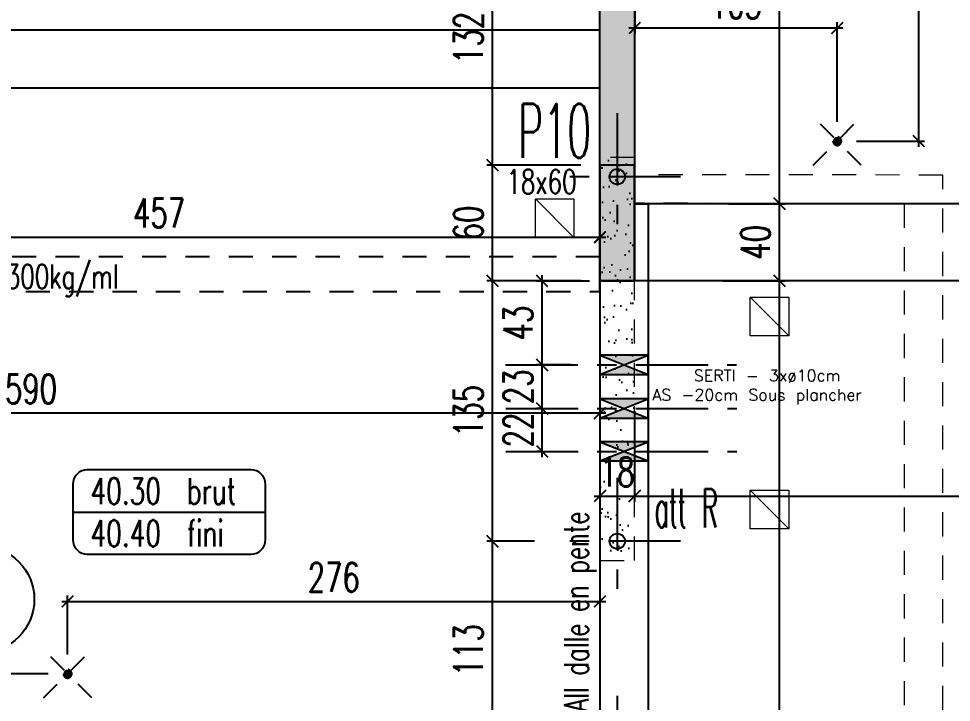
# Model space of a CAD drawing. Extents: x 308 to 787, y -199 to -146.
# Drawn here: x 393.874 to 398.713, y -173.727 to -170.182 of the extents above; entities that cross this region are included whole.
import ezdxf

# ---------------------------------------------------------------- set-up
doc = ezdxf.new("R2010")
doc.units = 0
doc.header["$LTSCALE"] = 0.5
doc.header["$MEASUREMENT"] = 0
for name, pattern in [('AXES2', [1.125, 0.75, -0.125, 0.125, -0.125]), ('CACHE', [0.375, 0.25, -0.125]), ('CONTINU', [0]), ('DISCONTINU2', [0.375, 0.25, -0.125])]:
    doc.linetypes.add(name, pattern=pattern)
doc.layers.get('0').update_dxf_attribs({"linetype": 'CONTINUOUS'})
doc.layers.get('DEFPOINTS').update_dxf_attribs({"linetype": 'CONTINUOUS'})
doc.layers.add('00 - RESERVATIONS SPEC Plombier', color=90, linetype='CONTINUOUS', lineweight=20)
for name, color, linetype in [('_ SERTI RESERVATION', 210, 'CACHE'), ('AXES', 6, 'AXES2'), ('COTATION', 7, 'CONTINUOUS'), ('ELFOATTR', 7, 'CONTINUOUS'), ('HABILLAGE', 7, 'CONTINUOUS'), ('MURS', 3, 'CONTINUOUS'), ('PLANCHER', 7, 'CONTINUOUS'), ('POCHAGE', 254, 'CONTINUOUS'), ('POTEAUX', 1, 'CONTINUOUS'), ('POUTRES', 2, 'CONTINUOUS'), ('RAID', 1, 'CONTINUOUS'), ('RDC', 7, 'DISCONTINU2'), ('REPERAGE', 4, 'CONTINUOUS'), ('REPERE-POT', 4, 'CONTINUOUS'), ('REPERE-RAID', 4, 'CONTINUOUS'), ('TPFI cloisonsSAAD', 4, 'CONTINUOUS')]:
    doc.layers.add(name, color=color, linetype=linetype)
doc.styles.add('ROMANS8', font='romans.shx', dxfattribs={"width": 0.7})
doc.styles.get("Standard").update_dxf_attribs({"font": 'txt.shx'})
doc.dimstyles.new('COT50 cm', dxfattribs={"dimtxt": 0.15, "dimasz": 0.06, "dimexe": 0.03, "dimexo": 0.1, "dimgap": 0.05, "dimtad": 1, "dimdec": 0, "dimlfac": 100, "dimzin": 0, "dimdsep": 46, "dimtxsty": 'ROMANS8', "dimblk1": 'OBLIQUE', "dimblk2": 'OBLIQUE', "dimsah": 1, "dimcen": 0.03, "dimdle": 0.03, "dimclrt": 1, "dimadec": 0, "dimazin": 0, "dimtfac": 1, "dimtdec": 0, "dimtmove": 0, "dimatfit": 3, "dimfxl": 0, "dimtolj": 1, "dimtzin": 0, "dimlwd": -1, "dimlwe": -1, "dimarcsym": 0})

# ---------------------------------------------------------------- blocks, each defined once
blk = doc.blocks.new('139')
at = {"layer": 'HABILLAGE', "color": 7}
blk.add_line((-0.6648, 0), (0.6648, 0), dxfattribs=at)
at = {"layer": 'HABILLAGE'}
blk.add_lwpolyline([(-0.5648, -0.291), (0.5648, -0.291, 0.414214), (0.6648, -0.191), (0.6648, 0.191, 0.414214), (0.5648, 0.291), (-0.5648, 0.291, 0.414214), (-0.6648, 0.191), (-0.6648, -0.191, 0.414214)], format="xyb", close=True, dxfattribs=at)
at = {"layer": 'HABILLAGE', "color": 1, "width": 0.7}
for s, p in [('brut', (0.1215, 0.054)), ('fini', (0.1215, -0.237))]:
    blk.add_text(s, height=0.18, dxfattribs=at).set_placement(p)
for tag, p in [('NIVBRUT', (-0.5425, 0.054)), ('NIVFINI', (-0.5425, -0.237))]:
    blk.add_attdef(tag, p, '', height=0.18, dxfattribs=at)
blk = doc.blocks.new('_Oblique')
at = {"layer": 'COTATION', "color": 0, "lineweight": -2}
blk.add_line((-0.5, -0.5), (0.5, 0.5), dxfattribs=at)
blk = doc.blocks.new('*D386')
at = {"layer": 'COTATION', "color": 0, "transparency": 16777216}
for p, q in [((396.3326, -174.0513), (396.3326, -172.8613)), ((396.5508, -172.8913), (396.3026, -172.8913)), ((396.5508, -174.0213), (396.3026, -174.0213))]:
    blk.add_line(p, q, dxfattribs=at)
at = {"layer": 'DEFPOINTS', "color": 0, "transparency": 16777216}
for p in [(396.3326, -172.8913), (396.6508, -172.8913), (396.6508, -174.0213)]:
    blk.add_point(p, dxfattribs=at)
at = {"layer": 'COTATION', "color": 0, "transparency": 16777216, "xscale": 0.06, "yscale": 0.06, "zscale": 0.06}
for p, rotation in [((396.3326, -172.8913), 90), ((396.3326, -174.0213), 270)]:
    blk.add_blockref('_Oblique', p, dxfattribs=dict(at, rotation=rotation))
at = {"layer": 'COTATION', "color": 1, "transparency": 16777216, "insert": (396.2076, -173.4563), "char_height": 0.15, "attachment_point": 5, "rotation": 90, "style": 'ROMANS8'}
blk.add_mtext('\\A1;113', dxfattribs=at)
blk = doc.blocks.new('*D387')
at = {"layer": 'COTATION', "color": 0, "transparency": 16777216}
for p, q in [((396.3326, -172.9213), (396.3326, -171.5113)), ((396.79, -171.5413), (396.3026, -171.5413)), ((396.5508, -172.8913), (396.3026, -172.8913))]:
    blk.add_line(p, q, dxfattribs=at)
at = {"layer": 'DEFPOINTS', "color": 0, "transparency": 16777216}
for p in [(396.3326, -171.5413), (396.89, -171.5413), (396.6508, -172.8913)]:
    blk.add_point(p, dxfattribs=at)
at = {"layer": 'COTATION', "color": 0, "transparency": 16777216, "xscale": 0.06, "yscale": 0.06, "zscale": 0.06}
for p, rotation in [((396.3326, -171.5413), 90), ((396.3326, -172.8913), 270)]:
    blk.add_blockref('_Oblique', p, dxfattribs=dict(at, rotation=rotation))
at = {"layer": 'COTATION', "color": 1, "transparency": 16777216, "insert": (396.2076, -172.2163), "char_height": 0.15, "attachment_point": 5, "rotation": 90, "style": 'ROMANS8'}
blk.add_mtext('\\A1;135', dxfattribs=at)
blk = doc.blocks.new('*D388')
at = {"layer": 'COTATION', "color": 0, "transparency": 16777216}
for p, q in [((396.7899, -170.9414), (396.3026, -170.9414)), ((396.3326, -171.5713), (396.3326, -170.9114)), ((396.79, -171.5413), (396.3026, -171.5413))]:
    blk.add_line(p, q, dxfattribs=at)
at = {"layer": 'DEFPOINTS', "color": 0, "transparency": 16777216}
for p in [(396.3326, -170.9414), (396.8899, -170.9414), (396.89, -171.5413)]:
    blk.add_point(p, dxfattribs=at)
at = {"layer": 'COTATION', "color": 0, "transparency": 16777216, "xscale": 0.06, "yscale": 0.06, "zscale": 0.06}
for p, rotation in [((396.3326, -170.9414), 90), ((396.3326, -171.5413), 270)]:
    blk.add_blockref('_Oblique', p, dxfattribs=dict(at, rotation=rotation))
at = {"layer": 'COTATION', "color": 1, "transparency": 16777216, "insert": (396.2076, -171.2414), "char_height": 0.15, "attachment_point": 5, "rotation": 90, "style": 'ROMANS8'}
blk.add_mtext('\\A1;60', dxfattribs=at)
blk = doc.blocks.new('*D389')
at = {"layer": 'COTATION', "color": 0, "transparency": 16777216}
for p, q in [((396.3326, -170.9714), (396.3326, -169.5913)), ((396.5508, -169.6213), (396.3026, -169.6213)), ((396.7899, -170.9414), (396.3026, -170.9414))]:
    blk.add_line(p, q, dxfattribs=at)
at = {"layer": 'DEFPOINTS', "color": 0, "transparency": 16777216}
for p in [(396.3326, -169.6213), (396.6508, -169.6213), (396.8899, -170.9414)]:
    blk.add_point(p, dxfattribs=at)
at = {"layer": 'COTATION', "color": 0, "transparency": 16777216, "xscale": 0.06, "yscale": 0.06, "zscale": 0.06}
for p, rotation in [((396.3326, -169.6213), 90), ((396.3326, -170.9414), 270)]:
    blk.add_blockref('_Oblique', p, dxfattribs=dict(at, rotation=rotation))
at = {"layer": 'COTATION', "color": 1, "transparency": 16777216, "insert": (396.2076, -170.2813), "char_height": 0.15, "attachment_point": 5, "rotation": 90, "style": 'ROMANS8'}
blk.add_mtext('\\A1;132', dxfattribs=at)
blk = doc.blocks.new('*D393')
at = {"layer": 'COTATION', "color": 0, "transparency": 16777216}
for p, q in [((397.8215, -176.7614), (397.8215, -171.5112)), ((397.5287, -171.5412), (397.8515, -171.5412)), ((397.1699, -176.7314), (397.8515, -176.7314))]:
    blk.add_line(p, q, dxfattribs=at)
at = {"layer": 'DEFPOINTS', "color": 0, "transparency": 16777216}
for p in [(397.4287, -171.5412), (397.8215, -171.5412), (397.0699, -176.7314)]:
    blk.add_point(p, dxfattribs=at)
at = {"layer": 'COTATION', "color": 0, "transparency": 16777216, "xscale": 0.06, "yscale": 0.06, "zscale": 0.06}
for p, rotation in [((397.8215, -171.5412), 90), ((397.8215, -176.7314), 270)]:
    blk.add_blockref('_Oblique', p, dxfattribs=dict(at, rotation=rotation))
at = {"layer": 'COTATION', "color": 1, "transparency": 16777216, "insert": (397.6965, -174.1363), "char_height": 0.15, "attachment_point": 5, "rotation": 90, "style": 'ROMANS8'}
blk.add_mtext('\\A1;519', dxfattribs=at)
blk = doc.blocks.new('*D394')
at = {"layer": 'COTATION', "color": 0, "transparency": 16777216}
for p, q in [((397.559, -171.1412), (397.8515, -171.1412)), ((397.8215, -171.5712), (397.8215, -171.1112)), ((397.5287, -171.5412), (397.8515, -171.5412))]:
    blk.add_line(p, q, dxfattribs=at)
at = {"layer": 'DEFPOINTS', "color": 0, "transparency": 16777216}
for p in [(397.459, -171.1412), (397.8215, -171.1412), (397.4287, -171.5412)]:
    blk.add_point(p, dxfattribs=at)
at = {"layer": 'COTATION', "color": 0, "transparency": 16777216, "xscale": 0.06, "yscale": 0.06, "zscale": 0.06}
for p, rotation in [((397.8215, -171.1412), 90), ((397.8215, -171.5412), 270)]:
    blk.add_blockref('_Oblique', p, dxfattribs=dict(at, rotation=rotation))
at = {"layer": 'COTATION', "color": 1, "transparency": 16777216, "insert": (397.6965, -171.3412), "char_height": 0.15, "attachment_point": 5, "rotation": 90, "style": 'ROMANS8'}
blk.add_mtext('\\A1;40', dxfattribs=at)
blk = doc.blocks.new('*D395')
at = {"layer": 'COTATION', "color": 0, "transparency": 16777216}
for p, q in [((397.8215, -171.1712), (397.8215, -165.0313)), ((397.8809, -165.0613), (397.7915, -165.0613)), ((397.559, -171.1412), (397.8515, -171.1412))]:
    blk.add_line(p, q, dxfattribs=at)
at = {"layer": 'DEFPOINTS', "color": 0, "transparency": 16777216}
for p in [(397.8215, -165.0613), (397.9809, -165.0613), (397.459, -171.1412)]:
    blk.add_point(p, dxfattribs=at)
at = {"layer": 'COTATION', "color": 0, "transparency": 16777216, "xscale": 0.06, "yscale": 0.06, "zscale": 0.06}
for p, rotation in [((397.8215, -165.0613), 90), ((397.8215, -171.1412), 270)]:
    blk.add_blockref('_Oblique', p, dxfattribs=dict(at, rotation=rotation))
at = {"layer": 'COTATION', "color": 1, "transparency": 16777216, "insert": (397.6965, -168.1013), "char_height": 0.15, "attachment_point": 5, "rotation": 90, "style": 'ROMANS8'}
blk.add_mtext('\\A1;608', dxfattribs=at)
blk = doc.blocks.new('*D527')
at = {"layer": 'COTATION', "color": 0, "transparency": 16777216}
for p, q in [((397.0697, -172.2168), (397.0697, -172.6868)), ((396.89, -172.4708), (396.89, -172.6868)), ((396.86, -172.6568), (397.0997, -172.6568))]:
    blk.add_line(p, q, dxfattribs=at)
at = {"layer": 'DEFPOINTS', "color": 0, "transparency": 16777216}
for p in [(397.0697, -172.1168), (396.89, -172.3708), (397.0697, -172.6568)]:
    blk.add_point(p, dxfattribs=at)
at = {"layer": 'COTATION', "color": 0, "transparency": 16777216, "xscale": 0.06, "yscale": 0.06, "zscale": 0.06, "rotation": 180}
blk.add_blockref('_Oblique', (396.89, -172.6568), dxfattribs=at)
at = {"layer": 'COTATION', "color": 0, "transparency": 16777216, "xscale": 0.06, "yscale": 0.06, "zscale": 0.06}
blk.add_blockref('_Oblique', (397.0697, -172.6568), dxfattribs=at)
at = {"layer": 'COTATION', "color": 1, "transparency": 16777216, "insert": (396.9798, -172.5318), "char_height": 0.15, "attachment_point": 5, "style": 'ROMANS8'}
blk.add_mtext('\\A1;18', dxfattribs=at)
blk = doc.blocks.new('*D528')
at = {"layer": 'COTATION', "color": 0, "transparency": 16777216}
for p, q in [((400.7886, -171.8241), (400.7886, -172.6868)), ((397.0697, -172.2168), (397.0697, -172.6868)), ((397.0397, -172.6568), (400.8186, -172.6568))]:
    blk.add_line(p, q, dxfattribs=at)
at = {"layer": 'DEFPOINTS', "color": 0, "transparency": 16777216}
for p in [(400.7886, -171.7241), (397.0697, -172.1168), (400.7886, -172.6568)]:
    blk.add_point(p, dxfattribs=at)
at = {"layer": 'COTATION', "color": 0, "transparency": 16777216, "xscale": 0.06, "yscale": 0.06, "zscale": 0.06, "rotation": 180}
blk.add_blockref('_Oblique', (397.0697, -172.6568), dxfattribs=at)
at = {"layer": 'COTATION', "color": 0, "transparency": 16777216, "xscale": 0.06, "yscale": 0.06, "zscale": 0.06}
blk.add_blockref('_Oblique', (400.7886, -172.6568), dxfattribs=at)
at = {"layer": 'COTATION', "color": 1, "transparency": 16777216, "insert": (398.9291, -172.5318), "char_height": 0.15, "attachment_point": 5, "style": 'ROMANS8'}
blk.add_mtext('\\A1;372', dxfattribs=at)
blk = doc.blocks.new('*D537')
at = {"layer": 'COTATION', "color": 0, "transparency": 16777216}
for p, q in [((390.9866, -171.2755), (390.9866, -172.2566)), ((396.89, -172.0406), (396.89, -172.2566)), ((396.92, -172.2266), (390.9566, -172.2266))]:
    blk.add_line(p, q, dxfattribs=at)
at = {"layer": 'DEFPOINTS', "color": 0, "transparency": 16777216}
for p in [(390.9866, -171.1755), (396.89, -171.9406), (390.9866, -172.2266)]:
    blk.add_point(p, dxfattribs=at)
at = {"layer": 'COTATION', "color": 0, "transparency": 16777216, "xscale": 0.06, "yscale": 0.06, "zscale": 0.06, "rotation": 180}
blk.add_blockref('_Oblique', (390.9866, -172.2266), dxfattribs=at)
at = {"layer": 'COTATION', "color": 0, "transparency": 16777216, "xscale": 0.06, "yscale": 0.06, "zscale": 0.06}
blk.add_blockref('_Oblique', (396.89, -172.2266), dxfattribs=at)
at = {"layer": 'COTATION', "color": 1, "transparency": 16777216, "insert": (393.9383, -172.1016), "char_height": 0.15, "attachment_point": 5, "style": 'ROMANS8'}
blk.add_mtext('\\A1;590', dxfattribs=at)
blk = doc.blocks.new('A$C6B096A38')
at = {"layer": 'POCHAGE'}
h = blk.add_hatch(dxfattribs=at)
h.set_pattern_fill('AR-SAND', color=0, scale=0.07)
h.set_pattern_definition([(37.5, (-513.79323, 160.44126), (-0.004409535, 0.134877664), [0, -0.1064, 0, -0.119, 0, -0.11375]), (7.5, (-513.79323, 160.44126), (0.12388437, 0.197550225), [0, -0.0574, 0, -0.0959, 0, -0.03675]), (327.5, (-513.87933, 160.44126), (0.21798993, 0.000396134), [0, -0.035, 0, -0.126, 0, -0.1645]), (317.5, (-513.87933, 160.44126), (0.21042886, 0.06143729), [0, -0.0175, 0, -0.0826, 0, -0.0945])])
h.paths.add_polyline_path([(50.9738, -10.46), (50.7938, -10.46), (50.7938, -12.55), (50.9738, -12.55)])
at = {"layer": 'AXES', "color": 1}
for p, q in [((50.8838, -10.2311), (50.8838, -10.8889)), ((51.2127, -10.56), (50.5549, -10.56)), ((50.8838, -12.1211), (50.8838, -12.7789)), ((51.2127, -12.45), (50.5549, -12.45)), ((50.8838, -13.2511), (50.8838, -13.9089))]:
    blk.add_line(p, q, dxfattribs=at)
at = {"layer": 'RAID'}
for centre in [(50.8838, -10.56), (50.8838, -12.45)]:
    blk.add_circle(centre, 0.04, dxfattribs=at)
at = {"layer": 'RDC', "linetype": 'CACHE', "lineweight": 15}
blk.add_lwpolyline([(50.7938, -10.46), (50.7938, -12.55), (50.9738, -12.55), (50.9738, -10.46)], close=True, dxfattribs=at)
blk = doc.blocks.new('Ldouille')
h = blk.add_hatch(color=256)
h.dxf.hatch_style = 1
h.paths.add_polyline_path([(8.8, 0, 1), (-8.8, 0, 1)])
for p, q in [((-50, 50), (50, -50)), ((50, 50), (-50, -50))]:
    blk.add_line(p, q)
blk.add_circle((0, 0), 8.82)
at = {"layer": 'ELFOATTR', "flags": 11}
for tag, p in [('LUM', (45.3, -4.4, 0)), ('NOM', (45.3, -21.2, 0))]:
    blk.add_attdef(tag, p, '', height=10, dxfattribs=at)
blk = doc.blocks.new('_ArchTick')
at = {"color": 0, "linetype": 'ByBlock', "const_width": 0.15}
blk.add_lwpolyline([(-0.5, -0.5), (0.5, 0.5)], dxfattribs=at)
blk = doc.blocks.new('*D1114')
at = {"layer": '_ SERTI RESERVATION', "color": 0, "linetype": 'CONTINU', "transparency": 16777216}
for p, q in [((392.3156, -170.9984), (392.3156, -171.3447)), ((396.89, -170.9984), (396.89, -171.3447)), ((392.2856, -171.3147), (396.92, -171.3147))]:
    blk.add_line(p, q, dxfattribs=at)
at = {"layer": 'DEFPOINTS', "color": 0, "linetype": 'CONTINU', "transparency": 16777216}
for p in [(392.3156, -170.8984), (396.89, -170.8984), (396.89, -171.3147)]:
    blk.add_point(p, dxfattribs=at)
at = {"layer": '_ SERTI RESERVATION', "color": 0, "linetype": 'CONTINU', "transparency": 16777216, "xscale": 0.06, "yscale": 0.06, "zscale": 0.06, "rotation": 180}
blk.add_blockref('_ArchTick', (392.3156, -171.3147), dxfattribs=at)
at = {"layer": '_ SERTI RESERVATION', "color": 0, "linetype": 'CONTINU', "transparency": 16777216, "xscale": 0.06, "yscale": 0.06, "zscale": 0.06}
blk.add_blockref('_ArchTick', (396.89, -171.3147), dxfattribs=at)
at = {"layer": '_ SERTI RESERVATION', "linetype": 'CONTINU', "transparency": 16777216, "insert": (394.6028, -171.1897), "char_height": 0.15, "attachment_point": 5, "style": 'ROMANS8'}
blk.add_mtext('\\A1;457', dxfattribs=at)
blk = doc.blocks.new('*D1116')
at = {"layer": '_ SERTI RESERVATION', "color": 0, "linetype": 'CONTINU', "transparency": 16777216}
for p, q in [((398.2207, -165.0413), (398.5735, -165.0413)), ((398.5435, -170.8465), (398.5435, -165.0113)), ((398.2207, -170.8165), (398.5735, -170.8165))]:
    blk.add_line(p, q, dxfattribs=at)
at = {"layer": 'DEFPOINTS', "color": 0, "linetype": 'CONTINU', "transparency": 16777216}
for p in [(398.1207, -165.0413), (398.5435, -165.0413), (398.1207, -170.8165)]:
    blk.add_point(p, dxfattribs=at)
at = {"layer": '_ SERTI RESERVATION', "color": 0, "linetype": 'CONTINU', "transparency": 16777216, "xscale": 0.06, "yscale": 0.06, "zscale": 0.06}
for p, rotation in [((398.5435, -165.0413), 90), ((398.5435, -170.8165), 270)]:
    blk.add_blockref('_ArchTick', p, dxfattribs=dict(at, rotation=rotation))
at = {"layer": '_ SERTI RESERVATION', "linetype": 'CONTINU', "transparency": 16777216, "insert": (398.4185, -167.9289), "char_height": 0.15, "attachment_point": 5, "rotation": 90, "style": 'ROMANS8'}
blk.add_mtext('\\A1;578', dxfattribs=at)
blk = doc.blocks.new('*D1117')
at = {"layer": '_ SERTI RESERVATION', "color": 0, "linetype": 'CONTINU', "transparency": 16777216}
for p, q in [((397.07, -169.9109), (397.07, -170.2605)), ((398.1207, -170.7165), (398.1207, -170.2005)), ((398.1507, -170.2305), (397.04, -170.2305))]:
    blk.add_line(p, q, dxfattribs=at)
at = {"layer": 'DEFPOINTS', "color": 0, "linetype": 'CONTINU', "transparency": 16777216}
for p in [(397.07, -169.8109), (397.07, -170.2305), (398.1207, -170.8165)]:
    blk.add_point(p, dxfattribs=at)
at = {"layer": '_ SERTI RESERVATION', "color": 0, "linetype": 'CONTINU', "transparency": 16777216, "xscale": 0.06, "yscale": 0.06, "zscale": 0.06, "rotation": 180}
blk.add_blockref('_ArchTick', (397.07, -170.2305), dxfattribs=at)
at = {"layer": '_ SERTI RESERVATION', "color": 0, "linetype": 'CONTINU', "transparency": 16777216, "xscale": 0.06, "yscale": 0.06, "zscale": 0.06}
blk.add_blockref('_ArchTick', (398.1207, -170.2305), dxfattribs=at)
at = {"layer": '_ SERTI RESERVATION', "linetype": 'CONTINU', "transparency": 16777216, "insert": (397.5953, -170.1055), "char_height": 0.15, "attachment_point": 5, "style": 'ROMANS8'}
blk.add_mtext('\\A1;105', dxfattribs=at)
blk = doc.blocks.new('*D1123')
at = {"layer": '_ SERTI RESERVATION', "color": 0, "linetype": 'CONTINU', "transparency": 16777216}
for p, q in [((396.89, -173.0825), (396.89, -173.2335)), ((394.1279, -173.4787), (394.1279, -173.1735)), ((394.0979, -173.2035), (396.92, -173.2035))]:
    blk.add_line(p, q, dxfattribs=at)
at = {"layer": 'DEFPOINTS', "color": 0, "linetype": 'CONTINU', "transparency": 16777216}
for p in [(396.89, -172.9825), (396.89, -173.2035), (394.1279, -173.5787)]:
    blk.add_point(p, dxfattribs=at)
at = {"layer": '_ SERTI RESERVATION', "color": 0, "linetype": 'CONTINU', "transparency": 16777216, "xscale": 0.06, "yscale": 0.06, "zscale": 0.06, "rotation": 180}
blk.add_blockref('_ArchTick', (394.1279, -173.2035), dxfattribs=at)
at = {"layer": '_ SERTI RESERVATION', "color": 0, "linetype": 'CONTINU', "transparency": 16777216, "xscale": 0.06, "yscale": 0.06, "zscale": 0.06}
blk.add_blockref('_ArchTick', (396.89, -173.2035), dxfattribs=at)
at = {"layer": '_ SERTI RESERVATION', "linetype": 'CONTINU', "transparency": 16777216, "insert": (395.509, -173.0785), "char_height": 0.15, "attachment_point": 5, "style": 'ROMANS8'}
blk.add_mtext('\\A1;276', dxfattribs=at)
blk = doc.blocks.new('*D1124')
at = {"layer": '_ SERTI RESERVATION', "color": 0, "linetype": 'CONTINU', "transparency": 16777216}
for p, q in [((393.4143, -173.5487), (393.4143, -179.4263)), ((394.0279, -173.5787), (393.3843, -173.5787)), ((393.3209, -179.3963), (393.4443, -179.3963))]:
    blk.add_line(p, q, dxfattribs=at)
at = {"layer": 'DEFPOINTS', "color": 0, "linetype": 'CONTINU', "transparency": 16777216}
for p in [(394.1279, -173.5787), (393.2209, -179.3963), (393.4143, -179.3963)]:
    blk.add_point(p, dxfattribs=at)
at = {"layer": '_ SERTI RESERVATION', "color": 0, "linetype": 'CONTINU', "transparency": 16777216, "xscale": 0.06, "yscale": 0.06, "zscale": 0.06}
for p, rotation in [((393.4143, -173.5787), 90), ((393.4143, -179.3963), 270)]:
    blk.add_blockref('_ArchTick', p, dxfattribs=dict(at, rotation=rotation))
at = {"layer": '_ SERTI RESERVATION', "linetype": 'CONTINU', "transparency": 16777216, "insert": (393.2893, -175.8263), "char_height": 0.15, "attachment_point": 5, "rotation": 90, "style": 'ROMANS8'}
blk.add_mtext('\\A1;582', dxfattribs=at)
blk = doc.blocks.new('*D1217')
at = {"layer": 'COTATION', "color": 0, "transparency": 16777216}
for p, q in [((396.5903, -172.2037), (396.5603, -172.2037)), ((396.5903, -172.4553), (396.5903, -172.1737)), ((396.5903, -172.4253), (396.5603, -172.4253))]:
    blk.add_line(p, q, dxfattribs=at)
at = {"layer": 'DEFPOINTS', "color": 0, "transparency": 16777216}
for p in [(396.5903, -172.2037), (396.6488, -172.2037), (396.6488, -172.4253)]:
    blk.add_point(p, dxfattribs=at)
at = {"layer": 'COTATION', "color": 0, "transparency": 16777216, "xscale": 0.06, "yscale": 0.06, "zscale": 0.06}
for p, rotation in [((396.5903, -172.2037), 90), ((396.5903, -172.4253), 270)]:
    blk.add_blockref('_Oblique', p, dxfattribs=dict(at, rotation=rotation))
at = {"layer": 'COTATION', "color": 1, "transparency": 16777216, "insert": (396.4653, -172.3145), "char_height": 0.15, "attachment_point": 5, "rotation": 90, "style": 'ROMANS8'}
blk.add_mtext('\\A1;22', dxfattribs=at)
blk = doc.blocks.new('*D1218')
at = {"layer": 'COTATION', "color": 0, "transparency": 16777216}
for p, q in [((396.5903, -172.2337), (396.5903, -171.9473)), ((396.74, -171.9773), (396.5603, -171.9773)), ((396.5903, -172.2037), (396.5603, -172.2037))]:
    blk.add_line(p, q, dxfattribs=at)
at = {"layer": 'DEFPOINTS', "color": 0, "transparency": 16777216}
for p in [(396.5903, -171.9773), (396.84, -171.9773), (396.6488, -172.2037)]:
    blk.add_point(p, dxfattribs=at)
at = {"layer": 'COTATION', "color": 0, "transparency": 16777216, "xscale": 0.06, "yscale": 0.06, "zscale": 0.06}
for p, rotation in [((396.5903, -171.9773), 90), ((396.5903, -172.2037), 270)]:
    blk.add_blockref('_Oblique', p, dxfattribs=dict(at, rotation=rotation))
at = {"layer": 'COTATION', "color": 1, "transparency": 16777216, "insert": (396.4653, -172.0905), "char_height": 0.15, "attachment_point": 5, "rotation": 90, "style": 'ROMANS8'}
blk.add_mtext('\\A1;23', dxfattribs=at)
blk = doc.blocks.new('*D1219')
at = {"layer": 'COTATION', "color": 0, "transparency": 16777216}
for p, q in [((396.5903, -172.0073), (396.5903, -171.5125)), ((396.8348, -171.5425), (396.5603, -171.5425)), ((396.74, -171.9773), (396.5603, -171.9773))]:
    blk.add_line(p, q, dxfattribs=at)
at = {"layer": 'DEFPOINTS', "color": 0, "transparency": 16777216}
for p in [(396.5903, -171.5425), (396.9348, -171.5425), (396.84, -171.9773)]:
    blk.add_point(p, dxfattribs=at)
at = {"layer": 'COTATION', "color": 0, "transparency": 16777216, "xscale": 0.06, "yscale": 0.06, "zscale": 0.06}
for p, rotation in [((396.5903, -171.5425), 90), ((396.5903, -171.9773), 270)]:
    blk.add_blockref('_Oblique', p, dxfattribs=dict(at, rotation=rotation))
at = {"layer": 'COTATION', "color": 1, "transparency": 16777216, "insert": (396.4653, -171.7599), "char_height": 0.15, "attachment_point": 5, "rotation": 90, "style": 'ROMANS8'}
blk.add_mtext('\\A1;43', dxfattribs=at)

msp = doc.modelspace()

# ---------------------------------------------------------------- hatches: boundary and pattern name
at = {"layer": '_ SERTI RESERVATION', "linetype": 'CONTINU'}
h = msp.add_hatch(color=6, dxfattribs=at)
h.dxf.hatch_style = 1
h.paths.add_polyline_path([(396.8897, -171.9273), (397.0147, -171.9773), (397.1397, -171.9273)])
h.paths.add_polyline_path([(397.0147, -171.9773), (396.8897, -172.0273), (397.1397, -172.0273)])
h = msp.add_hatch(color=6, dxfattribs=at)
h.dxf.hatch_style = 1
h.paths.add_polyline_path([(396.8897, -172.1537), (397.0147, -172.2037), (397.1397, -172.1537)])
h.paths.add_polyline_path([(397.0147, -172.2037), (396.8897, -172.2537), (397.1397, -172.2537)])
h = msp.add_hatch(color=6, dxfattribs=at)
h.dxf.hatch_style = 1
h.paths.add_polyline_path([(396.8897, -172.3753), (397.0147, -172.4253), (397.1397, -172.3753)])
h.paths.add_polyline_path([(397.0147, -172.4253), (396.8897, -172.4753), (397.1397, -172.4753)])
at = {"layer": 'POCHAGE'}
h = msp.add_hatch(color=256, dxfattribs=at)
h.dxf.hatch_style = 1
edge = h.paths.add_edge_path(flags=16)
edge.add_arc((396.9697, -164.9585), 0.04, 0, 360)
edge = h.paths.add_edge_path(flags=16)
edge.add_arc((400.8684, -164.9598), 0.04, 0, 360)
edge = h.paths.add_edge_path(flags=16)
edge.add_arc((400.8684, -167.5416), 0.04, 0, 360)
edge = h.paths.add_edge_path(flags=16)
edge.add_arc((402.3696, -166.5416), 0.04, 0, 360)
edge = h.paths.add_edge_path(flags=16)
edge.add_arc((402.3667, -167.5416), 0.04, 0, 360)
edge = h.paths.add_edge_path(flags=16)
edge.add_arc((403.8697, -164.9598), 0.04, 0, 360)
edge = h.paths.add_edge_path(flags=16)
edge.add_arc((402.3663, -168.586), 0.04, 0, 360)
edge = h.paths.add_edge_path(flags=16)
edge.add_arc((400.8684, -171.5263), 0.04, 0, 360)
edge = h.paths.add_edge_path(flags=16)
edge.add_arc((402.4647, -171.5268), 0.04, 0, 360)
edge = h.paths.add_edge_path(flags=16)
edge.add_arc((390.8965, -164.9575), 0.04, 0, 360)
edge = h.paths.add_edge_path(flags=16)
edge.add_arc((403.8897, -171.5263), 0.04, 0, 360)
edge = h.paths.add_edge_path(flags=16)
edge.add_arc((388.1428, -164.957), 0.04, 0, 360)
edge = h.paths.add_edge_path(flags=16)
edge.add_arc((382.0807, -164.9559), 0.04, 0, 360)
edge = h.paths.add_edge_path(flags=16)
edge.add_arc((382.0811, -162.7541), 0.04, 0, 360)
h.paths.add_polyline_path([(400.9684, -167.4516), (400.9687, -167.4516), (400.9687, -165.0612), (400.9687, -165.0613), (403.7696, -165.0613), (403.7696, -169.9609), (402.4592, -169.9609), (402.4592, -169.8409), (402.2793, -169.8409), (402.2793, -170.141), (403.7696, -170.141), (403.7696, -171.6263), (403.969, -171.6263), (403.969, -171.621), (403.9699, -164.8613), (382.173, -164.8613), (382.1728, -162.6513), (375.273, -162.6513), (375.273, -162.8513), (381.973, -162.8513), (381.9728, -169.9414), (382.1728, -169.9413), (382.173, -165.0613), (388.0528, -165.0613), (388.0528, -169.9412), (388.2328, -169.9412), (388.2328, -165.0613), (390.8066, -165.0613), (390.8065, -169.9412), (390.9866, -169.9412), (390.9866, -165.0613), (396.8899, -165.0613), (396.8899, -170.9414), (397.0699, -170.9414), (397.0699, -165.0613), (400.7886, -165.0614), (400.7886, -171.6264), (402.5637, -171.6263), (402.5637, -171.4463), (400.9687, -171.4463), (400.9687, -167.6316), (400.9684, -167.6316)])
h.paths.add_polyline_path([(402.2763, -167.4516), (402.2763, -167.6317), (402.2767, -167.6317), (402.2766, -168.685), (402.4566, -168.685), (402.4566, -166.4416), (402.2767, -166.4416), (402.2767, -167.4516)])
at = {"layer": 'POTEAUX'}
h = msp.add_hatch(color=256, dxfattribs=at)
h.dxf.hatch_style = 1
h.paths.add_polyline_path([(397.0699, -170.9414), (396.8899, -170.9414), (396.89, -171.5413), (397.0699, -171.5413)])

# ---------------------------------------------------------------- linework, layer by layer
at = {"layer": '00 - RESERVATIONS SPEC Plombier', "color": 100}
for p, q in [((396.5548, -171.1163), (396.7548, -171.3163)), ((397.6697, -171.6266), (397.8697, -171.8266)), ((397.6697, -172.6263), (397.8697, -172.8263))]:
    msp.add_line(p, q, dxfattribs=at)
for points in [[(396.5548, -171.1163), (396.7548, -171.1163), (396.7548, -171.3163), (396.5548, -171.3163)], [(397.6697, -171.6266), (397.8697, -171.6266), (397.8697, -171.8266), (397.6697, -171.8266)], [(397.6697, -172.6263), (397.8697, -172.6263), (397.8697, -172.8263), (397.6697, -172.8263)]]:
    msp.add_lwpolyline(points, close=True, dxfattribs=at)
at = {"layer": '_ SERTI RESERVATION', "linetype": 'CONTINU'}
for p, q in [((396.8897, -171.9273), (397.1397, -172.0273)), ((396.8897, -172.0273), (397.1397, -171.9273)), ((396.8897, -172.1537), (397.1397, -172.2537)), ((396.8897, -172.2537), (397.1397, -172.1537)), ((396.8897, -172.3753), (397.1397, -172.4753)), ((396.8897, -172.4753), (397.1397, -172.3753))]:
    msp.add_line(p, q, dxfattribs=at)
for points in [[(396.8897, -172.0273), (397.1397, -172.0273), (397.1397, -171.9273), (396.8897, -171.9273)], [(396.8897, -172.2537), (397.1397, -172.2537), (397.1397, -172.1537), (396.8897, -172.1537)], [(396.8897, -172.4753), (397.1397, -172.4753), (397.1397, -172.3753), (396.8897, -172.3753)]]:
    msp.add_lwpolyline(points, close=True, dxfattribs=at)
at = {"layer": 'AXES', "color": 1}
for p, q in [((396.4007, -171.9773), (397.5988, -171.9773)), ((396.4012, -172.2037), (397.5993, -172.2037)), ((396.4012, -172.4253), (397.5993, -172.4253))]:
    msp.add_line(p, q, dxfattribs=at)
at = {"layer": 'MURS'}
msp.add_lwpolyline([(397.0699, -165.0613), (397.0699, -171.5412), (396.8899, -171.5412), (396.8899, -165.0613)], dxfattribs=at)
at = {"layer": 'PLANCHER', "color": 1}
msp.add_circle((393.6797, -173.1925), 0.2757, dxfattribs=at)
at = {"layer": 'POTEAUX'}
msp.add_lwpolyline([(397.0699, -170.9414), (396.8899, -170.9414), (396.89, -171.5413), (397.0699, -171.5413)], close=True, dxfattribs=at)
at = {"layer": 'POUTRES'}
for p, q in [((396.8899, -170.2416), (390.9866, -170.2413)), ((396.8899, -170.5416), (382.1728, -170.5409)), ((400.7886, -171.1412), (397.0699, -171.1412)), ((396.89, -171.5412), (396.8899, -176.7314)), ((400.7886, -171.5412), (397.0699, -171.5412))]:
    msp.add_line(p, q, dxfattribs=at)
msp.add_lwpolyline([(397.0701, -171.1412), (397.1402, -171.1412), (397.1399, -177.3307), (397.0699, -177.3314)], dxfattribs=at)
at = {"layer": 'RDC', "linetype": 'CACHE', "lineweight": 15}
msp.add_lwpolyline([(395.072, -188.7211, 0.001091), (398.216, -188.8552), (403.9665, -188.8574), (403.9663, -182.0855), (398.6696, -182.091), (398.6693, -170.9926), (397.1402, -170.9906)], format="xyb", dxfattribs=at)
msp.add_lwpolyline([(403.7664, -186.269), (403.7663, -182.2858), (398.4696, -182.2913), (398.4693, -171.143), (397.0696, -171.1373)], dxfattribs=at)
at = {"layer": 'TPFI cloisonsSAAD', "linetype": 'CACHE'}
msp.add_lwpolyline([(382.173, -169.3963), (385.759, -169.3963), (385.759, -171.5963), (388.0525, -171.5963), (388.0525, -175.8763), (390.9866, -175.8763), (390.9866, -171.5963), (396.8897, -171.5963), (396.8897, -171.4163), (390.2768, -171.4163), (390.2768, -171.5963), (390.8065, -171.5963), (390.8065, -175.6963), (388.2328, -175.6963), (388.2328, -171.5963), (388.763, -171.5963), (388.763, -171.4163), (388.2328, -171.4163), (388.2328, -170.1026), (388.0525, -170.1026), (388.0525, -171.4163), (385.939, -171.4163), (385.939, -169.2163), (382.1728, -169.2163)], dxfattribs=at)

# ---------------------------------------------------------------- block references
at = {"layer": '_ SERTI RESERVATION', "xscale": -0.002500000019839044, "yscale": 0.002500000019839044, "zscale": 0.003999999999999999, "rotation": 180}
for p in [(398.1207, -170.8165), (394.1279, -173.5787)]:
    msp.add_blockref('Ldouille', p, dxfattribs=at)
at = {"layer": 'HABILLAGE', "color": 1, "xscale": 0.7521624, "yscale": 0.7521624, "zscale": 0.7521624}
msp.add_blockref('139', (394.655, -172.7399), dxfattribs=at).add_auto_attribs({'NIVBRUT': '40.30', 'NIVFINI': '40.40'})
at = {"layer": 'RDC'}
msp.add_blockref('A$C6B096A38', (346.0959, -160.4413), dxfattribs=at)

# ---------------------------------------------------------------- texts
at = {"layer": '_ SERTI RESERVATION', "linetype": 'ByBlock', "insert": (397.0568, -172.002), "char_height": 0.06, "attachment_point": 1}
msp.add_mtext_dynamic_manual_height_columns('\\pi0.32031;SERTI - 3xø10cm\\P\\pi0.10531;AS -20cm Sous plancher', width=1.470611, gutter_width=1, heights=[0], dxfattribs=at)
at = {"layer": 'REPERAGE', "color": 1, "style": 'ROMANS8', "width": 0.7}
msp.add_text('surcharge sur dalle 300kg/ml', height=0.125, dxfattribs=at).set_placement((392.5929, -171.581))
msp.add_text(' 25x100h All dalle en pente', height=0.125, rotation=90, dxfattribs=at).set_placement((396.8298, -174.406))
at = {"layer": 'REPERE-POT', "color": 4, "width": 0.519}
msp.add_text('P10', height=0.28, dxfattribs=at).set_placement((396.4645, -170.9036))
at = {"layer": 'REPERE-POT', "color": 1, "style": 'ROMANS8', "width": 0.7}
msp.add_text('18x60', height=0.125, dxfattribs=at).set_placement((396.405, -171.0892))
at = {"layer": 'REPERE-RAID', "color": 4, "width": 0.45}
msp.add_text('att R', height=0.2, dxfattribs=at).set_placement((397.1731, -172.8198))

# ---------------------------------------------------------------- dimensions: what is measured, and where the dimension line sits
at = {"layer": '_ SERTI RESERVATION', "linetype": 'CONTINU'}
dim = msp.add_linear_dim(base=(398.5435, -165.0413), p1=(398.1207, -170.8165), p2=(398.1207, -165.0413), angle=90, dimstyle='COT50 cm', override={"dimblk": 'ArchTick', "dimsah": 0, "dimclrt": 256, "dimfxl": 3}, dxfattribs=at)
dim.commit()
dim.dimension.update_dxf_attribs({"geometry": '*D1116', "text_midpoint": (398.4185, -167.9289)})
for base, p1, p2, picture, middle in [((397.07, -170.2305), (398.1207, -170.8165), (397.07, -169.8109), '*D1117', (397.5953, -170.1055)), ((396.89, -171.3147), (392.3156, -170.8984), (396.89, -170.8984), '*D1114', (394.6028, -171.1897)), ((396.89, -173.2035), (394.1279, -173.5787), (396.89, -172.9825), '*D1123', (395.509, -173.0785))]:
    dim = msp.add_linear_dim(base=base, p1=p1, p2=p2, dimstyle='COT50 cm', override={"dimblk": 'ArchTick', "dimsah": 0, "dimclrt": 256, "dimfxl": 3}, dxfattribs=at)
    dim.commit()
    dim.dimension.update_dxf_attribs({"geometry": picture, "text_midpoint": middle})
dim = msp.add_linear_dim(base=(393.4143, -179.3963), p1=(394.1279, -173.5787), p2=(393.2209, -179.3963), angle=90, dimstyle='COT50 cm', override={"dimblk": 'ArchTick', "dimsah": 0, "dimclrt": 256, "dimfxl": 3}, dxfattribs=at)
dim.commit()
dim.dimension.update_dxf_attribs({"geometry": '*D1124', "text_midpoint": (393.4143, -175.8263), "dimtype": 160})
at = {"layer": 'COTATION'}
for base, p1, p2, picture, middle in [((397.8215, -165.0613), (397.459, -171.1412), (397.9809, -165.0613), '*D395', (397.6965, -168.1013)), ((396.3326, -169.6213), (396.8899, -170.9414), (396.6508, -169.6213), '*D389', (396.2076, -170.2813)), ((396.3326, -170.9414), (396.89, -171.5413), (396.8899, -170.9414), '*D388', (396.2076, -171.2414)), ((397.8215, -171.1412), (397.4287, -171.5412), (397.459, -171.1412), '*D394', (397.6965, -171.3412)), ((396.3326, -171.5413), (396.6508, -172.8913), (396.89, -171.5413), '*D387', (396.2076, -172.2163)), ((397.8215, -171.5412), (397.0699, -176.7314), (397.4287, -171.5412), '*D393', (397.6965, -174.1363)), ((396.3326, -172.8913), (396.6508, -174.0213), (396.6508, -172.8913), '*D386', (396.2076, -173.4563))]:
    dim = msp.add_linear_dim(base=base, p1=p1, p2=p2, angle=90, dimstyle='COT50 cm', override={"dimtmove": 1}, dxfattribs=at)
    dim.commit()
    dim.dimension.update_dxf_attribs({"geometry": picture, "text_midpoint": middle})
for base, p1, p2, picture, middle in [((390.9866, -172.2266), (396.89, -171.9406), (390.9866, -171.1755), '*D537', (393.9383, -172.1016)), ((400.7886, -172.6568), (397.0696, -172.1168), (400.7886, -171.7241), '*D528', (398.9291, -172.5318))]:
    dim = msp.add_linear_dim(base=base, p1=p1, p2=p2, dimstyle='COT50 cm', override={"dimtmove": 1}, dxfattribs=at)
    dim.commit()
    dim.dimension.update_dxf_attribs({"geometry": picture, "text_midpoint": middle})
dim = msp.add_linear_dim(base=(396.5903, -171.5425), p1=(396.84, -171.9773), p2=(396.9348, -171.5425), angle=90, dimstyle='COT50 cm', dxfattribs=at)
dim.commit()
dim.dimension.update_dxf_attribs({"geometry": '*D1219', "text_midpoint": (396.4653, -171.7599)})
for base, p1, p2, picture, middle in [((396.5903, -171.9773), (396.6488, -172.2037), (396.84, -171.9773), '*D1218', (396.5903, -172.0905)), ((396.5903, -172.2037), (396.6488, -172.4253), (396.6488, -172.2037), '*D1217', (396.5903, -172.3145))]:
    dim = msp.add_linear_dim(base=base, p1=p1, p2=p2, angle=90, dimstyle='COT50 cm', dxfattribs=at)
    dim.commit()
    dim.dimension.update_dxf_attribs({"geometry": picture, "text_midpoint": middle, "dimtype": 160})
dim = msp.add_linear_dim(base=(397.0696, -172.6568), p1=(396.89, -172.3708), p2=(397.0696, -172.1168), dimstyle='COT50 cm', dxfattribs=at)
dim.commit()
dim.dimension.update_dxf_attribs({"geometry": '*D527', "text_midpoint": (396.9798, -172.6568), "dimtype": 160})

doc.saveas('drawing.dxf')
